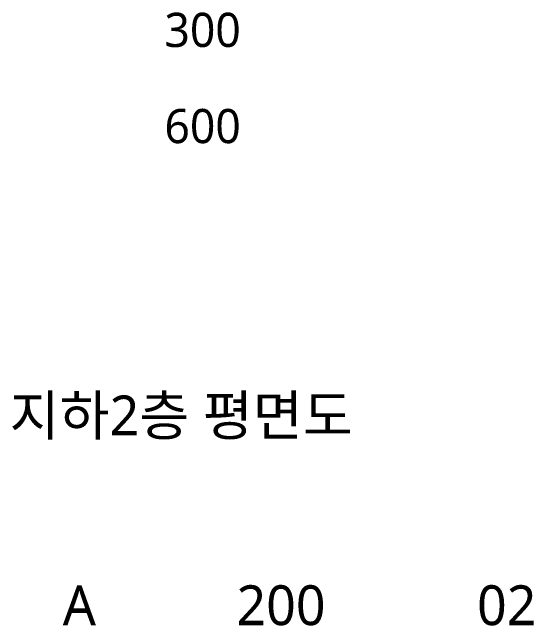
# Model space of a CAD drawing. Header units: millimetres. Extents: x -867282 to 190005487, y -1022614 to 455456909.
# Drawn here: x 480220 to 493958, y 7641 to 23797 of the extents above; entities that cross this region are included whole.
import ezdxf
from ezdxf.enums import TextEntityAlignment as Align

# ---------------------------------------------------------------- set-up
doc = ezdxf.new("R2010")
doc.units = ezdxf.units.MM
doc.header["$LTSCALE"] = 400
doc.header["$MEASUREMENT"] = 0
doc.layers.add('A-ANNO-TITL', color=7, linetype='CONTINUOUS')
doc.styles.add('SH_대대리576', font='malgun.ttf')

msp = doc.modelspace()

# ---------------------------------------------------------------- texts
at = {"layer": 'A-ANNO-TITL', "style": 'SH_대대리576'}
for s, height, p in [('300', 900, (485235.5, 23333.4)), ('600', 900, (485235.5, 20800.2)), ('지하2층 평면도', 1050, (484670.3, 13191.8)), ('A', 1050, (481987.6, 8181.3)), ('200', 1050, (487300.8, 8181.3)), ('02', 1050, (493247.3, 8181.3))]:
    msp.add_text(s, height=height, dxfattribs=at).set_placement(p, align=Align.MIDDLE)

doc.saveas('drawing.dxf')
